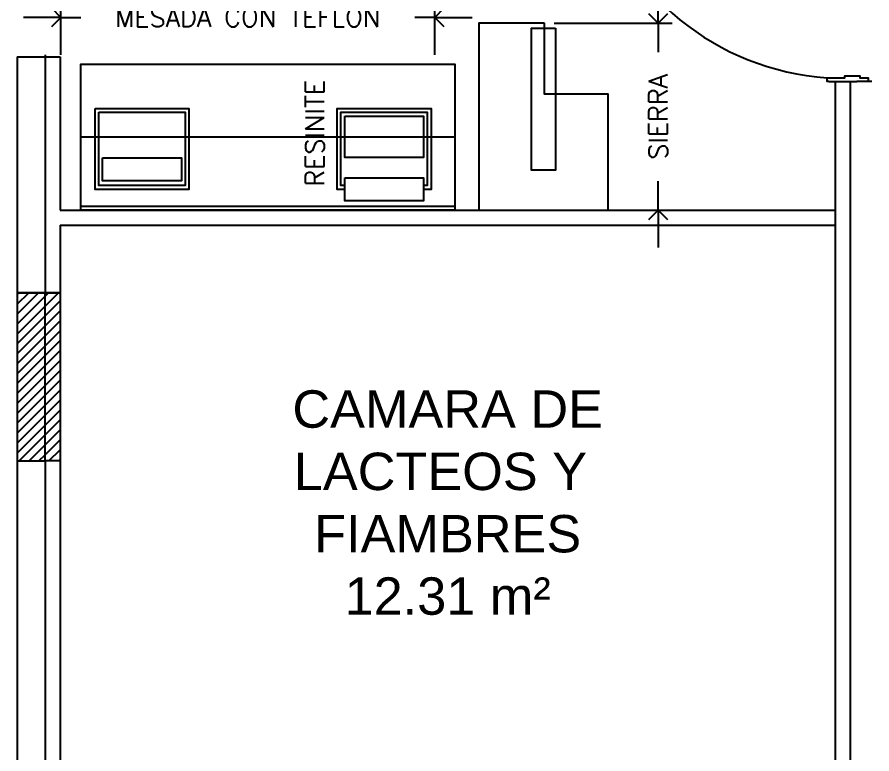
# Model space of a CAD drawing. Extents: x 26 to 214, y -151 to 101.
# Drawn here: x 190.842 to 195.413, y -102.261 to -98.32 of the extents above; entities that cross this region are included whole.
import ezdxf
from ezdxf.enums import TextEntityAlignment as Align

# ---------------------------------------------------------------- set-up
doc = ezdxf.new("R2010")
doc.units = 0
doc.header["$LTSCALE"] = 10
doc.header["$MEASUREMENT"] = 0
doc.layers.get('0').update_dxf_attribs({"linetype": 'CONTINUOUS'})
doc.layers.get('DEFPOINTS').update_dxf_attribs({"linetype": 'CONTINUOUS'})
for name, color, linetype in [('00-M-A-300', 6, 'CONTINUOUS'), ('00-TEXTOS', 4, 'CONTINUOUS'), ('10-EQUIP-SECTORES', 3, 'CONTINUOUS'), ('10-EQUIPAMIENTO', 3, 'CONTINUOUS'), ('10-EQUIPAMIENTO-TXT', 3, 'CONTINUOUS'), ('2005-10-PUERTAS_CAMARAS', 3, 'CONTINUOUS'), ('COTAS-LAYOUT', 1, 'CONTINUOUS'), ('MESADAS', 3, 'CONTINUOUS'), ('PANEL-CAMARA', 4, 'CONTINUOUS')]:
    doc.layers.add(name, color=color, linetype=linetype)
doc.styles.add('ARIAL', font='arial.ttf')
doc.styles.add('ROMANS', font='romans.shx')
doc.dimstyles.new('EQUIPAMIENTO', dxfattribs={"dimtxt": 0.1, "dimasz": 0.1, "dimexe": 0.075, "dimexo": 0.05, "dimgap": 0.1, "dimtad": 0, "dimzin": 0, "dimdsep": 46, "dimtxsty": 'ROMANS', "dimblk1": 'OPEN90', "dimblk2": 'OPEN90', "dimsah": 1, "dimcen": 0, "dimclrd": 1, "dimclre": 1, "dimclrt": 3, "dimaunit": 1, "dimadec": 0, "dimazin": 0, "dimtfac": 1, "dimtix": 1, "dimtmove": 2, "dimatfit": 3, "dimldrblk": 'OPEN90', "dimfxl": 0, "dimtolj": 1, "dimtzin": 0, "dimarcsym": 0})
pattern_1 = [(45, (121.4715, -104.845356), (-0.026516504, 0.026516504), [])]

# ---------------------------------------------------------------- blocks, each defined once
blk = doc.blocks.new('_Open90')
at = {"color": 0, "linetype": 'ByBlock', "lineweight": -2}
for p, q in [((-0.5, 0.5), (0, 0)), ((0, 0), (-1, 0)), ((0, 0), (-0.5, -0.5))]:
    blk.add_line(p, q, dxfattribs=at)
blk = doc.blocks.new('*D110')
at = {"layer": 'COTAS-LAYOUT', "color": 1, "lineweight": -2, "transparency": 16777216}
for p, q in [((191.0757, -98.5231), (191.0757, -98.2468)), ((193.0757, -98.5231), (193.0757, -98.2468)), ((190.9757, -98.3218), (190.8757, -98.3218)), ((191.0757, -98.3218), (191.1828, -98.3218)), ((193.0757, -98.3218), (192.9685, -98.3218)), ((193.1757, -98.3218), (193.2757, -98.3218))]:
    blk.add_line(p, q, dxfattribs=at)
at = {"layer": 'DEFPOINTS', "color": 0, "transparency": 16777216}
for p in [(191.0757, -98.3218), (191.0757, -98.5731, -28.9), (193.0757, -98.5731, -28.9)]:
    blk.add_point(p, dxfattribs=at)
at = {"layer": 'COTAS-LAYOUT', "color": 1, "lineweight": -2, "transparency": 16777216, "xscale": 0.1, "yscale": 0.1, "zscale": 0.1}
blk.add_blockref('_Open90', (191.0757, -98.3218), dxfattribs=at)
at = {"layer": 'COTAS-LAYOUT', "color": 1, "lineweight": -2, "transparency": 16777216, "xscale": 0.1, "yscale": 0.1, "zscale": 0.1, "rotation": 180}
blk.add_blockref('_Open90', (193.0757, -98.3218), dxfattribs=at)
at = {"layer": 'COTAS-LAYOUT', "color": 3, "transparency": 16777216, "insert": (192.0757, -98.3218), "char_height": 0.1, "attachment_point": 5, "style": 'ROMANS'}
blk.add_mtext('\\A1;MESADA CON TEFLON', dxfattribs=at)
blk = doc.blocks.new('*D112')
at = {"layer": 'COTAS-LAYOUT', "color": 1, "lineweight": -2, "transparency": 16777216}
for p, q in [((194.2698, -98.2531), (194.2698, -98.1531)), ((193.7133, -98.3531), (194.3448, -98.3531)), ((194.2698, -98.3531), (194.2698, -98.5078)), ((194.2698, -99.3531), (194.2698, -99.1983)), ((194.0533, -99.3531), (194.3448, -99.3531)), ((194.2698, -99.4531), (194.2698, -99.5531))]:
    blk.add_line(p, q, dxfattribs=at)
at = {"layer": 'DEFPOINTS', "color": 0, "transparency": 16777216}
for p in [(193.6633, -98.3531, -28.9), (194.2698, -98.3531), (194.0033, -99.3531, -28.9)]:
    blk.add_point(p, dxfattribs=at)
at = {"layer": 'COTAS-LAYOUT', "color": 1, "lineweight": -2, "transparency": 16777216, "xscale": 0.1, "yscale": 0.1, "zscale": 0.1}
for p, rotation in [((194.2698, -98.3531), 270), ((194.2698, -99.3531), 90)]:
    blk.add_blockref('_Open90', p, dxfattribs=dict(at, rotation=rotation))
at = {"layer": 'COTAS-LAYOUT', "color": 3, "transparency": 16777216, "insert": (194.2698, -98.8531), "char_height": 0.1, "attachment_point": 5, "rotation": 90, "style": 'ROMANS'}
blk.add_mtext('\\A1;SIERRA', dxfattribs=at)

msp = doc.modelspace()

# ---------------------------------------------------------------- hatches: boundary and pattern name
at = {"layer": '00-M-A-300'}
h = msp.add_hatch(dxfattribs=at)
h.set_pattern_fill('ANSI31', color=1, scale=0.3, style=0)
h.set_pattern_definition(pattern_1)
h.paths.add_polyline_path([(190.8423, -100.6945), (190.9923, -100.6945), (190.9923, -99.7945), (190.8423, -99.7945)])
at = {"layer": 'PANEL-CAMARA'}
h = msp.add_hatch(dxfattribs=at)
h.set_pattern_fill('ANSI31', color=1, scale=0.3, style=0)
h.set_pattern_definition(pattern_1)
h.paths.add_polyline_path([(190.9923, -99.7945), (191.0723, -99.7945), (191.0723, -100.6945), (190.9923, -100.6945)])

# ---------------------------------------------------------------- linework, layer by layer
at = {"layer": '00-M-A-300'}
for p, q in [((190.8423, -98.5331), (190.8423, -99.7945)), ((190.8423, -98.5331), (191.0723, -98.5331, 3.7403)), ((190.9923, -98.5231), (190.9923, -99.7945)), ((195.1832, -98.6653), (195.3332, -98.6653)), ((190.8423, -99.7945), (190.9923, -99.7945)), ((190.8423, -100.6945), (190.9923, -100.6945)), ((190.8423, -100.6945), (190.8423, -102.6331)), ((190.9923, -100.6945), (190.9923, -102.4831))]:
    msp.add_line(p, q, dxfattribs=at)
msp.add_lwpolyline([(190.8423, -100.6945), (190.9923, -100.6945), (190.9923, -99.7945), (190.8423, -99.7945)], close=True, dxfattribs=at)
at = {"layer": '10-EQUIP-SECTORES', "elevation": -28.9}
for points in [[(193.6633, -98.3531), (193.3111, -98.3531), (193.3111, -99.3531), (194.0033, -99.3531), (194.0033, -98.7331), (193.6633, -98.7331)], [(193.7217, -98.3801), (193.7217, -99.1396), (193.5928, -99.1396), (193.5928, -98.3801)]]:
    msp.add_lwpolyline(points, close=True, dxfattribs=at)
at = {"layer": '10-EQUIPAMIENTO', "elevation": -28.9}
for points in [[(191.2596, -98.8095), (191.7611, -98.8095), (191.7611, -99.2417), (191.2596, -99.2417)], [(191.2796, -98.8295), (191.7411, -98.8295), (191.7411, -99.2217), (191.2796, -99.2217)], [(192.5942, -98.8495), (193.0157, -98.8495), (193.0157, -99.0716), (192.5942, -99.0716)], [(191.2996, -99.0739), (191.7211, -99.0739), (191.7211, -99.196), (191.2996, -99.196)], [(192.5942, -99.1806), (193.0157, -99.1806), (193.0157, -99.3027), (192.5942, -99.3027)]]:
    msp.add_lwpolyline(points, close=True, dxfattribs=at)
for points in [[(192.5942, -99.2417), (192.5542, -99.2417), (192.5542, -98.8095), (193.0557, -98.8095), (193.0557, -99.2417), (193.0157, -99.2417)], [(192.5942, -99.2217), (192.5742, -99.2217), (192.5742, -98.8295), (193.0357, -98.8295), (193.0357, -99.2217), (193.0157, -99.2217)]]:
    msp.add_lwpolyline(points, dxfattribs=at)
at = {"layer": '2005-10-PUERTAS_CAMARAS'}
msp.add_lwpolyline([(195.1832, -98.6653), (195.1732, -98.6653), (195.1732, -98.6453), (195.2682, -98.6453), (195.2682, -98.6353), (195.3482, -98.6353), (195.3482, -98.6453), (195.3932, -98.6453), (195.3932, -98.6653), (195.3832, -98.6653)], dxfattribs=at)
at = {"layer": '2005-10-PUERTAS_CAMARAS', "color": 1}
msp.add_arc((195.2717, -97.2448), 1.4039, 195.8345, 265.9771, dxfattribs=at)
at = {"layer": 'MESADAS', "color": 1}
msp.add_line((193.1823, -99.3331, -28.9), (191.1823, -99.3331, -28.9), dxfattribs=at)
at = {"layer": 'MESADAS', "elevation": -28.9}
for points in [[(193.1823, -99.3531), (191.1823, -99.3531), (191.1823, -98.5731), (193.1823, -98.5731)], [(191.1823, -98.5731), (193.1823, -98.5731), (193.1823, -98.9631), (191.1823, -98.9631)]]:
    msp.add_lwpolyline(points, close=True, dxfattribs=at)
at = {"layer": 'PANEL-CAMARA'}
for p, q in [((191.0723, -98.5331), (191.0723, -99.3531)), ((195.2173, -98.6653), (195.2173, -102.4031)), ((195.2973, -98.6653), (195.2973, -102.4031)), ((195.4132, -98.6653), (195.3332, -98.6653)), ((191.0723, -99.3531), (195.2173, -99.3531)), ((191.0723, -99.4331), (195.2173, -99.4331)), ((191.0723, -99.4331), (191.0723, -99.7945)), ((191.0723, -99.7945), (190.9923, -99.7945)), ((191.0723, -100.6945), (190.9923, -100.6945)), ((191.0723, -100.6945), (191.0723, -102.4031))]:
    msp.add_line(p, q, dxfattribs=at)
msp.add_lwpolyline([(190.9923, -99.7945), (191.0723, -99.7945), (191.0723, -100.6945), (190.9923, -100.6945)], close=True, dxfattribs=at)

# ---------------------------------------------------------------- texts
at = {"layer": '00-TEXTOS', "insert": (193.1448, -100.9181), "char_height": 0.2, "width": 1.98402, "attachment_point": 5, "style": 'ARIAL'}
msp.add_mtext('CAMARA DE LACTEOS Y  FIAMBRES\\P12.31 m²', dxfattribs=at)
at = {"layer": '10-EQUIPAMIENTO-TXT', "style": 'ROMANS'}
msp.add_text('RESINITE', height=0.1, rotation=90, dxfattribs=at).set_placement((192.4341, -98.9415, -28.9), align=Align.MIDDLE_CENTER)

# ---------------------------------------------------------------- dimensions: what is measured, and where the dimension line sits
at = {"layer": 'COTAS-LAYOUT'}
dim = msp.add_linear_dim(base=(191.0757, -98.3218, 28.9), p1=(193.0757, -98.5731), p2=(191.0757, -98.5731), text='MESADA CON TEFLON', dimstyle='EQUIPAMIENTO', dxfattribs=at)
dim.commit()
dim.dimension.update_dxf_attribs({"geometry": '*D110', "text_midpoint": (192.0757, -98.3218, 28.9)})
dim = msp.add_linear_dim(base=(194.2698, -98.3531), p1=(194.0033, -99.3531, -28.9), p2=(193.6633, -98.3531, -28.9), angle=270, text='SIERRA', dimstyle='EQUIPAMIENTO', dxfattribs=at)
dim.commit()
dim.dimension.update_dxf_attribs({"geometry": '*D112', "text_midpoint": (194.2698, -98.8531)})

doc.saveas('drawing.dxf')
